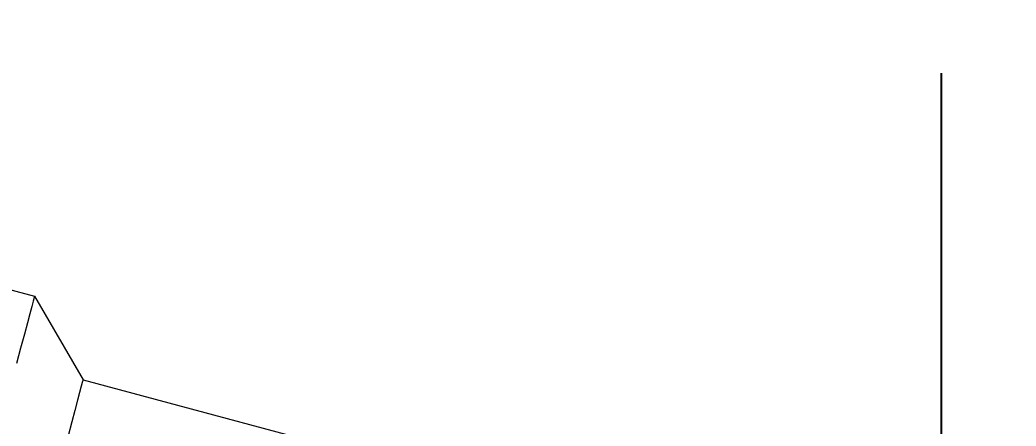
# Model space of a CAD drawing. Header units: millimetres. Extents: x 89051 to 218395, y -330386 to -125649.
# Drawn here: x 98632.9 to 98724.5, y -128521.3 to -128483.9 of the extents above; entities that cross this region are included whole.
import ezdxf

# ---------------------------------------------------------------- set-up
doc = ezdxf.new("R2010")
doc.units = ezdxf.units.MM
doc.header["$LTSCALE"] = 13
doc.layers.add('C00-00-00', color=7, linetype='Continuous')
doc.layers.add('标注、文本', color=3, linetype='Continuous', lineweight=25)
doc.styles.get("Standard").update_dxf_attribs({"font": 'gbenor.shx', "bigfont": 'gbcbig.shx'})
doc.dimstyles.new('1-15', dxfattribs={"dimscale": 20, "dimtxt": 3.5, "dimasz": 2, "dimexe": 1.5, "dimexo": 0.5, "dimgap": 0.5, "dimtad": 1, "dimtoh": 1, "dimdec": 1, "dimdsep": 46, "dimtxsty": 'Standard', "dimcen": 2.5, "dimclrd": 3, "dimclre": 3, "dimclrt": 3, "dimadec": 0, "dimazin": 2, "dimtfac": 1, "dimtdec": 1, "dimtmove": 0, "dimatfit": 2, "dimfxl": 1, "dimarcsym": 0})

# ---------------------------------------------------------------- blocks, each defined once
blk = doc.blocks.new('225635')
at = {"layer": 'C00-00-00', "lineweight": 15}
for points in [[(72445.794, -125565.205), (72452.934, -125565.205)], [(72452.934, -125565.205), (72459.226, -125571.497)], [(72452.934, -125565.205), (72452.934, -125565.326), (72452.934, -125565.689), (72452.934, -125566.173), (72452.934, -125566.899), (72452.934, -125567.746), (72452.934, -125568.835), (72452.934, -125570.166), (72452.934, -125571.618)], [(72459.226, -125571.497), (72479.797, -125571.497)], [(72459.226, -125571.497), (72459.226, -125571.739), (72459.226, -125572.102), (72459.226, -125572.707), (72459.226, -125573.433), (72459.226, -125574.401), (72459.226, -125575.49), (72459.226, -125576.821), (72459.226, -125578.273), (72459.226, -125579.847), (72459.226, -125581.662), (72459.226, -125583.598), (72459.226, -125585.655), (72459.226, -125587.833), (72459.226, -125590.132), (72459.226, -125592.552), (72459.226, -125594.972), (72459.226, -125597.635), (72459.226, -125600.176), (72459.226, -125602.959), (72459.226, -125605.621), (72459.226, -125608.404), (72459.226, -125611.188)]]:
    blk.add_lwpolyline(points, dxfattribs=at)
blk = doc.blocks.new('*D544')
at = {"layer": 'Defpoints', "color": 0, "transparency": 16777216}
for p in [(98717.568, -128478.793), (97992.252, -128524.753), (98717.568, -129106.326)]:
    blk.add_point(p, dxfattribs=at)
at = {"layer": '标注、文本', "color": 3, "lineweight": -2, "transparency": 16777216}
for p, q in [((98717.568, -128488.793), (98717.568, -129136.326)), ((97992.252, -128534.753), (97992.252, -129136.326)), ((98032.252, -129106.326), (98677.568, -129106.326))]:
    blk.add_line(p, q, dxfattribs=at)
at = {"layer": '标注、文本', "color": 3, "transparency": 16777216}
for points in [[(98032.252, -129099.66), (98032.252, -129112.993), (97992.252, -129106.326)], [(98677.568, -129099.66), (98677.568, -129112.993), (98717.568, -129106.326)]]:
    blk.add_solid(points, dxfattribs=at)
at = {"layer": '标注、文本', "color": 3, "transparency": 16777216, "insert": (98354.91, -129061.326), "char_height": 70, "attachment_point": 5}
blk.add_mtext('725', dxfattribs=at)
blk = doc.blocks.new('*D557')
at = {"layer": 'Defpoints', "color": 0, "transparency": 16777216}
for p in [(98597.549, -128483.876), (98736.649, -128483.876), (98961.216, -128536.329), (98589.512, -128544.927), (98723.872, -128580.928)]:
    blk.add_point(p, dxfattribs=at)
at = {"layer": '标注、文本', "color": 3, "lineweight": -2, "transparency": 16777216}
for p, q in [((98746.649, -128483.876), (98993.506, -128483.876)), ((98733.531, -128583.517), (98971.976, -128647.408))]:
    blk.add_line(p, q, dxfattribs=at)
blk.add_arc((98361.666, -128483.876), 601.84, 348.808743, 356.191257, dxfattribs=at)
at = {"layer": '标注、文本', "color": 3, "transparency": 16777216}
for points in [[(98955.514, -128523.632), (98968.84, -128524.075), (98963.506, -128483.876)], [(98958.555, -128602.194), (98945.568, -128599.173), (98942.999, -128639.643)]]:
    blk.add_solid(points, dxfattribs=at)
at = {"layer": '标注、文本', "color": 3, "transparency": 16777216, "insert": (98942.91, -128594.975), "char_height": 70, "attachment_point": 5}
blk.add_mtext('15°', dxfattribs=at)

msp = doc.modelspace()

# ---------------------------------------------------------------- block references
at = {"layer": '标注、文本', "rotation": 344.9999999999999}
msp.add_blockref('225635', (61148.744, 11529.567), dxfattribs=at)

# ---------------------------------------------------------------- dimensions: what is measured, and where the dimension line sits
at = {"layer": '标注、文本'}
dim = msp.add_linear_dim(base=(98717.568, -129106.326), p1=(97992.252, -128524.753), p2=(98717.568, -128478.793), text='725', dimstyle='1-15', dxfattribs=at)
dim.commit()
dim.dimension.update_dxf_attribs({"geometry": '*D544', "text_midpoint": (98354.91, -129061.326)})
dim = msp.add_angular_dim_2l(base=(98961.216, -128536.329), line1=((98589.512, -128544.927), (98723.872, -128580.928)), line2=((98597.549, -128483.876), (98736.649, -128483.876)), dimstyle='1-15', dxfattribs=at)
dim.commit()
dim.dimension.update_dxf_attribs({"geometry": '*D557', "text_midpoint": (98942.91, -128639.975), "dimtype": 162})

doc.saveas('drawing.dxf')
